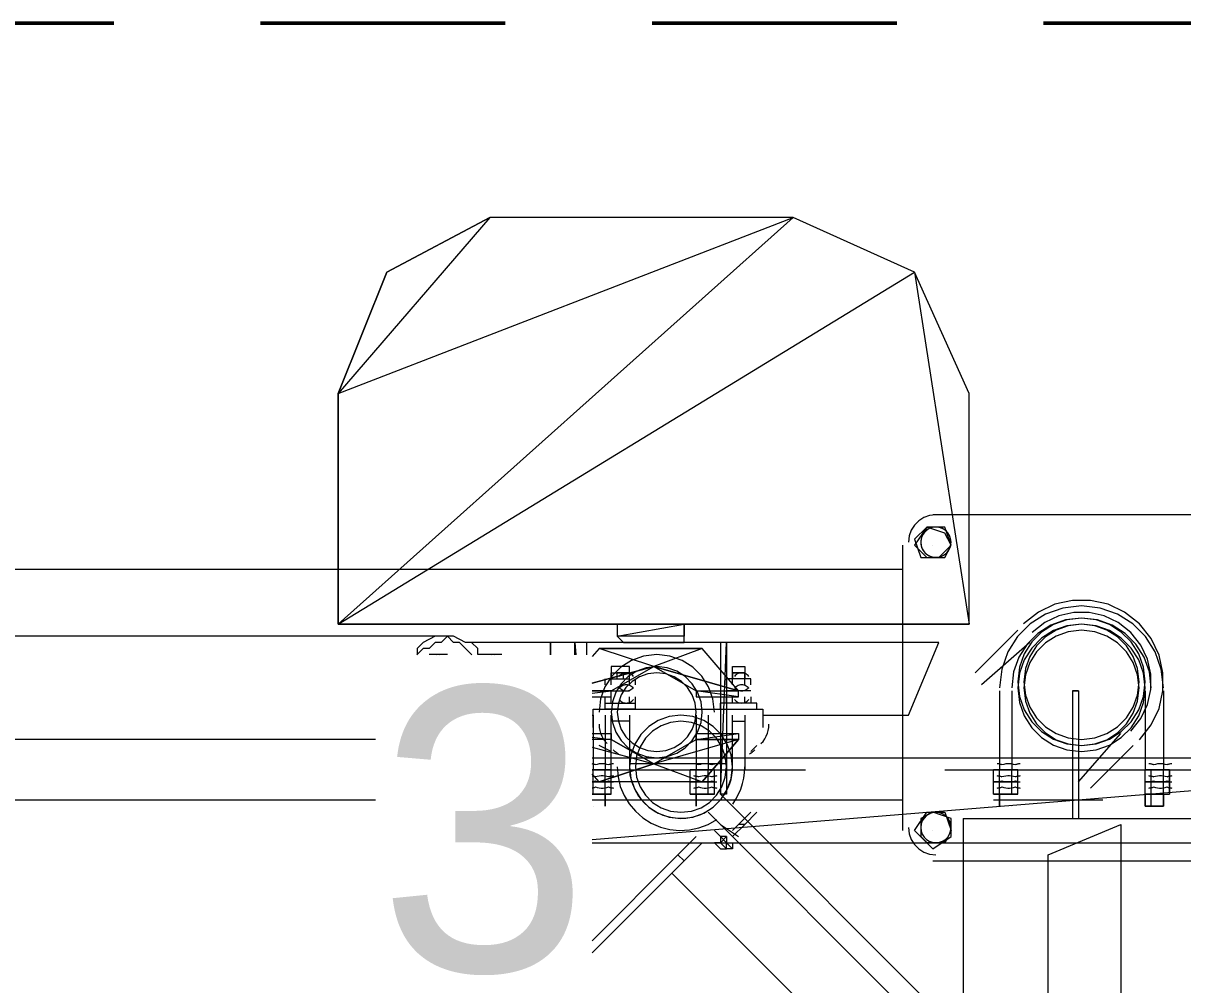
# Paper-space layout '03 Scan Locations' of a CAD drawing. Header units: millimetres. Extents: x 5 to 415, y 5 to 292.
# Drawn here: x 190.05 to 201.9, y 235.18 to 245 of the extents above; entities that cross this region are included whole.
import ezdxf
from ezdxf.enums import TextEntityAlignment as Align

# ---------------------------------------------------------------- set-up
doc = ezdxf.new("R2010")
doc.units = ezdxf.units.MM
doc.linetypes.add('DASHED_REVIEW', pattern=[4, 2.5, -1.5])
for name, color, linetype in [('BEAMS', 7, 'Continuous'), ('EXISTING', 7, 'Continuous'), ('PROPOSED', 7, 'Continuous'), ('TEXT', 7, 'Continuous')]:
    doc.layers.add(name, color=color, linetype=linetype)

# ---------------------------------------------------------------- blocks, each defined once
blk = doc.blocks.new('SHEET_03')
at = {"layer": 'BEAMS', "color": 7, "linetype": 'DASHED_REVIEW', "lineweight": 50}
blk.add_line((136.476, 245), (207.032, 245), dxfattribs=at)
at = {"layer": 'EXISTING', "color": 254, "linetype": 'Continuous', "lineweight": 13}
for p, q in [((194.818, 243.016), (193.268, 241.218)), ((193.268, 241.218), (197.918, 243.016)), ((197.918, 243.016), (193.268, 238.862)), ((193.764, 242.458), (194.818, 243.016)), ((194.818, 243.016), (193.764, 242.458)), ((197.918, 243.016), (194.818, 243.016)), ((199.158, 242.458), (197.918, 243.016)), ((193.268, 241.218), (193.764, 242.458)), ((193.268, 238.862), (199.158, 242.458)), ((193.764, 242.458), (193.268, 241.218)), ((199.158, 242.458), (199.716, 238.862)), ((199.716, 241.218), (199.158, 242.458)), ((193.268, 238.862), (193.268, 241.218)), ((193.268, 241.218), (193.268, 238.862)), ((199.716, 238.862), (199.716, 241.218)), ((199.716, 238.862), (193.268, 238.862)), ((193.268, 238.862), (199.716, 238.862)), ((196.12, 238.738), (196.802, 238.862)), ((196.802, 238.862), (196.12, 238.862)), ((196.12, 238.862), (196.12, 238.738)), ((196.802, 238.862), (196.802, 238.738)), ((196.802, 238.738), (196.802, 238.862)), ((195.81, 238.676), (195.686, 238.676)), ((195.686, 238.676), (195.696, 238.55)), ((195.686, 238.55), (195.686, 238.676)), ((195.81, 238.55), (195.81, 238.676)), ((196.802, 238.738), (196.12, 238.738)), ((196.12, 238.738), (196.182, 238.676)), ((196.492, 238.676), (196.12, 238.676)), ((196.368, 238.676), (196.182, 238.676)), ((196.182, 238.676), (196.368, 238.676)), ((196.43, 238.676), (196.182, 238.676)), ((196.182, 238.676), (196.492, 238.676)), ((196.182, 238.676), (196.306, 238.676)), ((196.306, 238.676), (196.368, 238.676)), ((196.368, 238.676), (196.43, 238.676)), ((196.43, 238.676), (196.492, 238.676)), ((196.802, 238.676), (196.492, 238.676)), ((196.492, 238.676), (196.802, 238.676)), ((196.492, 238.676), (196.554, 238.676)), ((196.74, 238.676), (196.554, 238.676)), ((196.554, 238.676), (196.802, 238.676)), ((196.802, 238.676), (196.554, 238.676)), ((196.554, 238.676), (196.616, 238.676)), ((196.616, 238.676), (196.74, 238.676)), ((196.74, 238.676), (196.802, 238.676)), ((196.802, 238.676), (196.802, 238.738)), ((197.236, 238.676), (197.174, 238.676)), ((197.174, 237.126), (197.236, 238.676)), ((197.174, 238.676), (197.174, 237.126)), ((197.236, 238.676), (197.236, 237.126)), ((195.934, 238.614), (195.862, 238.53)), ((195.934, 238.614), (196.988, 238.614)), ((196.492, 238.428), (195.934, 238.614)), ((196.988, 238.614), (195.934, 238.614)), ((196.988, 238.614), (196.492, 238.428)), ((197.36, 238.18), (196.988, 238.614)), ((196.492, 238.428), (195.862, 238.26)), ((195.862, 238.26), (196.492, 238.428)), ((196.058, 238.18), (196.492, 238.428)), ((196.492, 238.428), (196.926, 238.18)), ((197.36, 238.18), (196.492, 238.428)), ((196.492, 238.428), (197.36, 238.18)), ((195.862, 238.156), (196.058, 238.18)), ((196.058, 238.18), (195.862, 238.18)), ((195.862, 238.18), (196.058, 238.18)), ((196.058, 238.118), (196.058, 238.18)), ((197.36, 238.118), (196.926, 238.18)), ((196.926, 238.18), (197.36, 238.18)), ((196.926, 238.18), (196.926, 238.118)), ((197.36, 238.118), (197.36, 238.18)), ((195.862, 238.118), (196.058, 238.118)), ((196.926, 238.118), (197.36, 238.118)), ((195.862, 237.746), (196.058, 237.746)), ((195.862, 237.708), (196.058, 237.684)), ((196.058, 237.684), (195.862, 237.684)), ((196.058, 237.746), (196.058, 237.684)), ((196.492, 237.436), (196.058, 237.684)), ((196.058, 237.684), (196.492, 237.436)), ((197.36, 237.684), (196.492, 237.436)), ((196.492, 237.436), (196.926, 237.684)), ((196.926, 237.684), (197.36, 237.746)), ((196.926, 237.684), (196.926, 237.746)), ((196.926, 237.746), (197.36, 237.746)), ((196.926, 237.684), (197.36, 237.684)), ((197.36, 237.684), (196.926, 237.684)), ((196.988, 237.25), (197.36, 237.684)), ((197.36, 237.684), (196.988, 237.25)), ((197.36, 237.746), (197.36, 237.684)), ((195.862, 237.604), (196.492, 237.436)), ((206.164, 237.498), (195.862, 236.66)), ((195.862, 237.498), (206.164, 237.498)), ((195.934, 237.25), (196.492, 237.436)), ((196.492, 237.436), (195.934, 237.25)), ((196.492, 237.436), (196.988, 237.25)), ((195.934, 237.25), (195.862, 237.334)), ((196.988, 237.25), (195.934, 237.25)), ((197.236, 237.126), (197.174, 237.126)), ((195.862, 236.63), (206.164, 236.63))]:
    blk.add_line(p, q, dxfattribs=at)
at = {"layer": 'PROPOSED', "color": 250, "linetype": 'Continuous', "lineweight": 13}
for p, q in [((199.252, 239.95), (199.201, 239.917)), ((199.311, 239.971), (199.252, 239.95)), ((199.375, 239.978), (199.311, 239.971)), ((200.522, 239.978), (199.344, 239.978)), ((202.258, 239.978), (199.344, 239.978)), ((202.258, 239.978), (200.522, 239.978)), ((199.124, 239.822), (199.103, 239.763)), ((199.157, 239.873), (199.124, 239.822)), ((199.201, 239.917), (199.157, 239.873)), ((199.282, 239.854), (199.158, 239.668)), ((199.282, 239.854), (199.158, 239.73)), ((199.263, 239.807), (199.242, 239.778)), ((199.278, 239.82), (199.254, 239.796)), ((199.291, 239.829), (199.263, 239.807)), ((199.307, 239.838), (199.278, 239.82)), ((199.468, 239.854), (199.282, 239.854)), ((199.468, 239.792), (199.282, 239.854)), ((199.322, 239.845), (199.291, 239.829)), ((199.339, 239.85), (199.307, 239.838)), ((199.355, 239.853), (199.322, 239.845)), ((199.375, 239.854), (199.339, 239.85)), ((199.389, 239.853), (199.355, 239.853)), ((199.411, 239.85), (199.375, 239.854)), ((199.422, 239.847), (199.389, 239.853)), ((199.443, 239.838), (199.411, 239.85)), ((199.454, 239.832), (199.422, 239.847)), ((199.472, 239.82), (199.443, 239.838)), ((199.483, 239.811), (199.454, 239.832)), ((199.53, 239.668), (199.468, 239.854)), ((199.496, 239.796), (199.472, 239.82)), ((199.505, 239.783), (199.483, 239.811)), ((199.103, 239.763), (199.096, 239.699)), ((199.158, 239.73), (199.22, 239.544)), ((199.224, 239.735), (199.22, 239.699)), ((199.22, 239.699), (199.224, 239.663)), ((199.227, 239.746), (199.221, 239.713)), ((199.221, 239.713), (199.221, 239.679)), ((199.236, 239.767), (199.224, 239.735)), ((199.242, 239.778), (199.227, 239.746)), ((199.254, 239.796), (199.236, 239.767)), ((199.53, 239.668), (199.468, 239.792)), ((199.514, 239.767), (199.496, 239.796)), ((199.521, 239.752), (199.505, 239.783)), ((199.526, 239.735), (199.514, 239.767)), ((199.529, 239.719), (199.521, 239.752)), ((199.53, 239.699), (199.526, 239.735)), ((199.526, 239.663), (199.53, 239.699)), ((199.529, 239.685), (199.529, 239.719)), ((199.034, 239.668), (199.034, 238.552)), ((199.034, 239.668), (199.034, 238.676)), ((199.158, 239.668), (199.282, 239.544)), ((199.221, 239.679), (199.229, 239.646)), ((199.224, 239.663), (199.236, 239.631)), ((199.229, 239.646), (199.245, 239.615)), ((199.236, 239.631), (199.254, 239.602)), ((199.245, 239.615), (199.267, 239.587)), ((199.254, 239.602), (199.278, 239.578)), ((199.267, 239.587), (199.296, 239.566)), ((199.278, 239.578), (199.307, 239.56)), ((199.344, 239.668), (199.344, 239.668)), ((199.406, 239.544), (199.53, 239.668)), ((199.428, 239.553), (199.459, 239.569)), ((199.443, 239.56), (199.472, 239.578)), ((199.459, 239.569), (199.487, 239.591)), ((199.468, 239.544), (199.53, 239.668)), ((199.472, 239.578), (199.496, 239.602)), ((199.487, 239.591), (199.508, 239.62)), ((199.496, 239.602), (199.514, 239.631)), ((199.508, 239.62), (199.523, 239.652)), ((199.514, 239.631), (199.526, 239.663)), ((199.523, 239.652), (199.529, 239.685)), ((199.22, 239.544), (199.406, 239.544)), ((199.282, 239.544), (199.468, 239.544)), ((199.296, 239.566), (199.328, 239.551)), ((199.307, 239.56), (199.339, 239.548)), ((199.328, 239.551), (199.361, 239.545)), ((199.339, 239.548), (199.375, 239.544)), ((199.361, 239.545), (199.395, 239.545)), ((199.375, 239.544), (199.411, 239.548)), ((199.395, 239.545), (199.428, 239.553)), ((199.411, 239.548), (199.443, 239.56)), ((199.034, 239.42), (178.45, 239.42)), ((200.771, 239.105), (200.592, 239.065)), ((200.955, 239.105), (200.771, 239.105)), ((201.134, 239.065), (200.955, 239.105)), ((200.423, 238.985), (200.271, 238.865)), ((200.592, 239.065), (200.423, 238.985)), ((200.671, 239.026), (200.495, 238.963)), ((200.785, 238.982), (200.632, 238.948)), ((200.863, 239.048), (200.671, 239.026)), ((200.941, 238.982), (200.785, 238.982)), ((201.055, 239.026), (200.863, 239.048)), ((201.094, 238.948), (200.941, 238.982)), ((201.231, 238.963), (201.055, 239.026)), ((201.304, 238.985), (201.134, 239.065)), ((201.455, 238.865), (201.304, 238.985)), ((200.34, 238.864), (200.21, 238.735)), ((200.495, 238.963), (200.34, 238.864)), ((200.488, 238.879), (200.359, 238.777)), ((200.577, 238.858), (200.456, 238.781)), ((200.632, 238.948), (200.488, 238.879)), ((200.7, 238.905), (200.549, 238.852)), ((200.714, 238.907), (200.577, 238.858)), ((200.863, 238.924), (200.7, 238.905)), ((200.863, 238.924), (200.714, 238.907)), ((200.863, 238.862), (200.714, 238.845)), ((200.863, 238.862), (200.728, 238.846)), ((201.012, 238.907), (200.863, 238.924)), ((201.026, 238.905), (200.863, 238.924)), ((200.998, 238.846), (200.863, 238.862)), ((201.012, 238.845), (200.863, 238.862)), ((201.149, 238.858), (201.012, 238.907)), ((201.177, 238.852), (201.026, 238.905)), ((201.238, 238.879), (201.094, 238.948)), ((201.27, 238.781), (201.149, 238.858)), ((201.387, 238.864), (201.231, 238.963)), ((201.367, 238.777), (201.238, 238.879)), ((201.516, 238.735), (201.387, 238.864)), ((201.575, 238.714), (201.455, 238.865)), ((199.778, 238.366), (200.212, 238.8)), ((200.417, 238.767), (200.307, 238.657)), ((200.456, 238.781), (200.355, 238.68)), ((200.549, 238.852), (200.417, 238.767)), ((200.577, 238.796), (200.456, 238.719)), ((200.604, 238.802), (200.495, 238.733)), ((200.604, 238.74), (200.495, 238.671)), ((200.714, 238.845), (200.577, 238.796)), ((200.728, 238.846), (200.604, 238.802)), ((200.728, 238.784), (200.604, 238.74)), ((200.863, 238.8), (200.728, 238.784)), ((200.998, 238.784), (200.863, 238.8)), ((201.122, 238.802), (200.998, 238.846)), ((201.122, 238.74), (200.998, 238.784)), ((201.149, 238.796), (201.012, 238.845)), ((201.231, 238.733), (201.122, 238.802)), ((201.231, 238.671), (201.122, 238.74)), ((201.27, 238.719), (201.149, 238.796)), ((201.309, 238.767), (201.177, 238.852)), ((201.371, 238.68), (201.27, 238.781)), ((201.419, 238.657), (201.309, 238.767)), ((201.469, 238.648), (201.367, 238.777)), ((194.384, 238.738), (181.488, 238.738)), ((194.136, 238.676), (194.074, 238.614)), ((194.26, 238.738), (194.136, 238.676)), ((194.26, 238.676), (194.198, 238.614)), ((194.322, 238.738), (194.26, 238.738)), ((194.322, 238.676), (194.26, 238.676)), ((194.384, 238.738), (194.322, 238.738)), ((194.384, 238.738), (194.322, 238.676)), ((194.446, 238.738), (194.384, 238.738)), ((194.446, 238.676), (194.384, 238.738)), ((194.57, 238.676), (194.446, 238.738)), ((194.508, 238.676), (194.446, 238.676)), ((194.57, 238.614), (194.508, 238.676)), ((194.632, 238.676), (194.57, 238.676)), ((195.438, 238.676), (194.57, 238.676)), ((194.694, 238.614), (194.632, 238.676)), ((199.406, 238.676), (195.438, 238.676)), ((195.438, 238.676), (195.438, 238.55)), ((195.438, 238.55), (195.438, 238.676)), ((199.096, 237.932), (199.406, 238.676)), ((200.336, 238.676), (199.84, 238.242)), ((200.21, 238.735), (200.111, 238.579)), ((200.307, 238.657), (200.222, 238.525)), ((200.355, 238.68), (200.278, 238.559)), ((200.403, 238.641), (200.334, 238.532)), ((200.456, 238.719), (200.355, 238.618)), ((200.495, 238.733), (200.403, 238.641)), ((200.495, 238.671), (200.403, 238.579)), ((201.323, 238.641), (201.231, 238.733)), ((201.323, 238.579), (201.231, 238.671)), ((201.371, 238.618), (201.27, 238.719)), ((201.392, 238.532), (201.323, 238.641)), ((201.448, 238.559), (201.371, 238.68)), ((201.504, 238.525), (201.419, 238.657)), ((201.538, 238.504), (201.469, 238.648)), ((201.615, 238.579), (201.516, 238.735)), ((201.655, 238.544), (201.575, 238.714)), ((194.074, 238.552), (194.072, 238.55)), ((194.074, 238.552), (194.073, 238.55)), ((194.074, 238.614), (194.074, 238.552)), ((194.136, 238.614), (194.074, 238.552)), ((194.198, 238.614), (194.136, 238.614)), ((194.384, 238.552), (194.198, 238.552)), ((194.279, 238.551), (194.273, 238.55)), ((194.291, 238.552), (194.279, 238.551)), ((194.303, 238.551), (194.291, 238.552)), ((194.309, 238.55), (194.303, 238.551)), ((194.632, 238.552), (194.57, 238.614)), ((194.634, 238.55), (194.632, 238.552)), ((194.694, 238.552), (194.694, 238.614)), ((194.942, 238.552), (194.694, 238.552)), ((194.837, 238.551), (194.831, 238.55)), ((194.849, 238.552), (194.837, 238.551)), ((194.861, 238.551), (194.849, 238.552)), ((194.867, 238.55), (194.861, 238.551)), ((196.388, 238.536), (196.264, 238.492)), ((196.523, 238.552), (196.388, 238.536)), ((196.658, 238.536), (196.523, 238.552)), ((196.782, 238.492), (196.658, 238.536)), ((199.034, 238.552), (199.034, 236.754)), ((200.111, 238.579), (200.048, 238.403)), ((200.222, 238.525), (200.169, 238.374)), ((200.278, 238.559), (200.229, 238.422)), ((200.355, 238.618), (200.278, 238.497)), ((200.334, 238.532), (200.29, 238.408)), ((200.403, 238.579), (200.334, 238.47)), ((201.392, 238.47), (201.323, 238.579)), ((201.448, 238.497), (201.371, 238.618)), ((201.436, 238.408), (201.392, 238.532)), ((201.497, 238.422), (201.448, 238.559)), ((201.557, 238.374), (201.504, 238.525)), ((201.572, 238.351), (201.538, 238.504)), ((201.678, 238.403), (201.615, 238.579)), ((201.695, 238.365), (201.655, 238.544)), ((196.244, 238.428), (196.058, 238.428)), ((196.058, 238.428), (196.058, 238.304)), ((196.155, 238.423), (196.063, 238.331)), ((196.264, 238.492), (196.155, 238.423)), ((196.244, 238.304), (196.244, 238.428)), ((196.416, 238.416), (196.319, 238.381)), ((196.523, 238.428), (196.416, 238.416)), ((196.63, 238.416), (196.523, 238.428)), ((196.728, 238.381), (196.63, 238.416)), ((196.891, 238.423), (196.782, 238.492)), ((196.983, 238.331), (196.891, 238.423)), ((197.298, 238.304), (197.298, 238.428)), ((197.298, 238.428), (197.422, 238.428)), ((197.422, 238.428), (197.422, 238.304)), ((200.048, 238.403), (200.026, 238.211)), ((200.229, 238.422), (200.212, 238.273)), ((200.278, 238.497), (200.229, 238.36)), ((200.29, 238.408), (200.274, 238.273)), ((200.334, 238.47), (200.29, 238.346)), ((201.436, 238.346), (201.392, 238.47)), ((201.452, 238.273), (201.436, 238.408)), ((201.497, 238.36), (201.448, 238.497)), ((201.514, 238.273), (201.497, 238.422)), ((201.7, 238.211), (201.678, 238.403)), ((196.063, 238.331), (195.994, 238.222)), ((195.996, 238.242), (195.996, 238.304)), ((196.058, 238.304), (196.058, 238.366)), ((196.058, 238.366), (196.12, 238.366)), ((196.058, 238.366), (196.244, 238.366)), ((196.058, 238.304), (196.244, 238.304)), ((196.058, 238.242), (196.058, 238.304)), ((196.058, 238.304), (196.058, 238.304)), ((196.12, 238.304), (196.12, 238.366)), ((196.182, 238.366), (196.12, 238.366)), ((196.147, 238.338), (196.139, 238.329)), ((196.156, 238.346), (196.147, 238.338)), ((196.166, 238.353), (196.156, 238.346)), ((196.232, 238.326), (196.16, 238.254)), ((196.177, 238.359), (196.166, 238.353)), ((196.189, 238.363), (196.177, 238.359)), ((196.182, 238.304), (196.182, 238.366)), ((196.244, 238.366), (196.182, 238.366)), ((196.201, 238.365), (196.189, 238.363)), ((196.213, 238.366), (196.201, 238.365)), ((196.271, 238.277), (196.209, 238.215)), ((196.225, 238.365), (196.213, 238.366)), ((196.238, 238.363), (196.225, 238.365)), ((196.319, 238.381), (196.232, 238.326)), ((196.249, 238.359), (196.238, 238.363)), ((196.244, 238.304), (196.244, 238.366)), ((196.244, 238.242), (196.244, 238.304)), ((196.244, 238.304), (196.244, 238.304)), ((196.26, 238.353), (196.249, 238.359)), ((196.27, 238.346), (196.26, 238.353)), ((196.279, 238.338), (196.27, 238.346)), ((196.346, 238.325), (196.271, 238.277)), ((196.287, 238.329), (196.279, 238.338)), ((196.306, 238.242), (196.306, 238.304)), ((196.431, 238.355), (196.346, 238.325)), ((196.523, 238.366), (196.431, 238.355)), ((196.615, 238.355), (196.523, 238.366)), ((196.7, 238.325), (196.615, 238.355)), ((196.775, 238.277), (196.7, 238.325)), ((196.814, 238.326), (196.728, 238.381)), ((196.837, 238.215), (196.775, 238.277)), ((196.886, 238.254), (196.814, 238.326)), ((197.052, 238.222), (196.983, 238.331)), ((197.484, 238.304), (197.236, 238.304)), ((197.236, 238.242), (197.236, 238.304)), ((197.236, 238.304), (197.236, 238.304)), ((197.298, 238.366), (197.298, 238.304)), ((197.298, 238.304), (197.298, 238.366)), ((197.298, 238.366), (197.298, 238.366)), ((197.422, 238.366), (197.298, 238.366)), ((197.298, 238.366), (197.422, 238.366)), ((197.298, 238.242), (197.298, 238.304)), ((197.325, 238.338), (197.317, 238.329)), ((197.334, 238.346), (197.325, 238.338)), ((197.344, 238.353), (197.334, 238.346)), ((197.355, 238.359), (197.344, 238.353)), ((197.367, 238.363), (197.355, 238.359)), ((197.379, 238.365), (197.367, 238.363)), ((197.391, 238.366), (197.379, 238.365)), ((197.403, 238.365), (197.391, 238.366)), ((197.415, 238.363), (197.403, 238.365)), ((197.427, 238.359), (197.415, 238.363)), ((197.422, 238.366), (197.422, 238.304)), ((197.422, 238.304), (197.422, 238.366)), ((197.422, 238.366), (197.422, 238.366)), ((197.422, 238.242), (197.422, 238.304)), ((197.438, 238.353), (197.427, 238.359)), ((197.448, 238.346), (197.438, 238.353)), ((197.457, 238.338), (197.448, 238.346)), ((197.465, 238.329), (197.457, 238.338)), ((197.484, 238.242), (197.484, 238.304)), ((197.484, 238.304), (197.484, 238.304)), ((200.169, 238.374), (200.15, 238.211)), ((200.229, 238.36), (200.212, 238.211)), ((200.212, 238.273), (200.229, 238.124)), ((200.29, 238.346), (200.274, 238.211)), ((200.274, 238.273), (200.29, 238.138)), ((201.452, 238.211), (201.436, 238.346)), ((201.436, 238.138), (201.452, 238.273)), ((201.514, 238.211), (201.497, 238.36)), ((201.497, 238.124), (201.514, 238.273)), ((201.576, 238.211), (201.557, 238.374)), ((201.572, 238.195), (201.572, 238.351)), ((201.695, 238.181), (201.695, 238.365)), ((195.994, 238.222), (195.95, 238.098)), ((196.058, 238.242), (196.058, 238.242)), ((196.058, 238.18), (196.244, 238.18)), ((196.105, 238.168), (196.07, 238.07)), ((196.16, 238.254), (196.105, 238.168)), ((196.139, 238.217), (196.147, 238.208)), ((196.147, 238.214), (196.139, 238.205)), ((196.156, 238.222), (196.147, 238.214)), ((196.147, 238.208), (196.156, 238.2)), ((196.166, 238.229), (196.156, 238.222)), ((196.156, 238.2), (196.166, 238.193)), ((196.209, 238.215), (196.161, 238.14)), ((196.177, 238.235), (196.166, 238.229)), ((196.166, 238.193), (196.177, 238.187)), ((196.189, 238.239), (196.177, 238.235)), ((196.177, 238.187), (196.189, 238.183)), ((196.201, 238.241), (196.189, 238.239)), ((196.189, 238.183), (196.201, 238.181)), ((196.213, 238.242), (196.201, 238.241)), ((196.201, 238.181), (196.213, 238.18)), ((196.225, 238.241), (196.213, 238.242)), ((196.213, 238.18), (196.225, 238.181)), ((196.238, 238.239), (196.225, 238.241)), ((196.225, 238.181), (196.238, 238.183)), ((196.249, 238.235), (196.238, 238.239)), ((196.238, 238.183), (196.249, 238.187)), ((196.244, 238.242), (196.244, 238.242)), ((196.26, 238.229), (196.249, 238.235)), ((196.249, 238.187), (196.26, 238.193)), ((196.27, 238.222), (196.26, 238.229)), ((196.26, 238.193), (196.27, 238.2)), ((196.279, 238.214), (196.27, 238.222)), ((196.27, 238.2), (196.279, 238.208)), ((196.279, 238.208), (196.287, 238.217)), ((196.287, 238.205), (196.279, 238.214)), ((196.885, 238.14), (196.837, 238.215)), ((196.941, 238.168), (196.886, 238.254)), ((196.976, 238.07), (196.941, 238.168)), ((197.096, 238.098), (197.052, 238.222)), ((197.236, 238.242), (197.236, 238.242)), ((197.484, 238.18), (197.236, 238.18)), ((197.317, 238.217), (197.325, 238.208)), ((197.325, 238.214), (197.317, 238.205)), ((197.334, 238.222), (197.325, 238.214)), ((197.325, 238.208), (197.334, 238.2)), ((197.344, 238.229), (197.334, 238.222)), ((197.334, 238.2), (197.344, 238.193)), ((197.355, 238.235), (197.344, 238.229)), ((197.344, 238.193), (197.355, 238.187)), ((197.367, 238.239), (197.355, 238.235)), ((197.355, 238.187), (197.367, 238.183)), ((197.379, 238.241), (197.367, 238.239)), ((197.367, 238.183), (197.379, 238.181)), ((197.391, 238.242), (197.379, 238.241)), ((197.379, 238.181), (197.391, 238.18)), ((197.403, 238.241), (197.391, 238.242)), ((197.391, 238.18), (197.403, 238.181)), ((197.415, 238.239), (197.403, 238.241)), ((197.403, 238.181), (197.415, 238.183)), ((197.427, 238.235), (197.415, 238.239)), ((197.415, 238.183), (197.427, 238.187)), ((197.438, 238.229), (197.427, 238.235)), ((197.427, 238.187), (197.438, 238.193)), ((197.448, 238.222), (197.438, 238.229)), ((197.438, 238.193), (197.448, 238.2)), ((197.457, 238.214), (197.448, 238.222)), ((197.448, 238.2), (197.457, 238.208)), ((197.457, 238.208), (197.465, 238.217)), ((197.465, 238.205), (197.457, 238.214)), ((197.484, 238.242), (197.484, 238.242)), ((200.026, 238.18), (200.026, 237.498)), ((200.15, 238.18), (200.15, 237.498)), ((200.212, 238.211), (200.229, 238.062)), ((200.274, 238.211), (200.29, 238.076)), ((200.77, 238.18), (200.832, 238.18)), ((200.832, 238.18), (200.77, 238.18)), ((200.77, 238.18), (200.77, 236.878)), ((200.832, 238.18), (200.832, 236.878)), ((201.436, 238.076), (201.452, 238.211)), ((201.497, 238.062), (201.514, 238.211)), ((201.514, 238.18), (201.514, 237.498)), ((201.538, 238.042), (201.572, 238.195)), ((201.655, 238.002), (201.695, 238.181)), ((201.7, 238.18), (201.7, 237.498)), ((195.95, 238.098), (195.934, 237.963)), ((195.996, 238.056), (195.996, 238.118)), ((195.996, 237.994), (195.996, 238.056)), ((195.996, 238.056), (196.306, 238.056)), ((196.058, 238.056), (196.058, 238.118)), ((196.058, 238.118), (196.058, 238.118)), ((196.07, 238.07), (196.058, 237.963)), ((196.058, 238.056), (196.244, 238.056)), ((196.058, 238.056), (196.058, 238.056)), ((196.131, 238.055), (196.12, 237.963)), ((196.161, 238.14), (196.131, 238.055)), ((196.139, 238.093), (196.147, 238.084)), ((196.147, 238.084), (196.156, 238.076)), ((196.156, 238.076), (196.166, 238.069)), ((196.166, 238.069), (196.177, 238.063)), ((196.177, 238.063), (196.189, 238.059)), ((196.189, 238.059), (196.201, 238.057)), ((196.201, 238.057), (196.213, 238.056)), ((196.213, 238.056), (196.225, 238.057)), ((196.225, 238.057), (196.238, 238.059)), ((196.238, 238.059), (196.249, 238.063)), ((196.244, 238.056), (196.244, 238.118)), ((196.244, 238.118), (196.244, 238.118)), ((196.244, 238.056), (196.244, 238.056)), ((196.249, 238.063), (196.26, 238.069)), ((196.26, 238.069), (196.27, 238.076)), ((196.27, 238.076), (196.279, 238.084)), ((196.279, 238.084), (196.287, 238.093)), ((196.306, 238.056), (196.306, 238.118)), ((196.306, 237.994), (196.306, 238.056)), ((196.915, 238.055), (196.885, 238.14)), ((196.926, 237.963), (196.915, 238.055)), ((196.988, 237.963), (196.976, 238.07)), ((197.112, 237.963), (197.096, 238.098)), ((197.174, 237.994), (197.174, 238.056)), ((197.546, 238.056), (197.174, 238.056)), ((197.236, 238.056), (197.236, 238.118)), ((197.236, 238.118), (197.236, 238.118)), ((197.484, 238.056), (197.236, 238.056)), ((197.236, 238.056), (197.236, 238.056)), ((197.298, 238.056), (197.298, 238.118)), ((197.317, 238.093), (197.325, 238.084)), ((197.325, 238.084), (197.334, 238.076)), ((197.334, 238.076), (197.344, 238.069)), ((197.344, 238.069), (197.355, 238.063)), ((197.355, 238.063), (197.367, 238.059)), ((197.367, 238.059), (197.379, 238.057)), ((197.379, 238.057), (197.391, 238.056)), ((197.391, 238.056), (197.403, 238.057)), ((197.403, 238.057), (197.415, 238.059)), ((197.415, 238.059), (197.427, 238.063)), ((197.422, 238.056), (197.422, 238.118)), ((197.427, 238.063), (197.438, 238.069)), ((197.438, 238.069), (197.448, 238.076)), ((197.448, 238.076), (197.457, 238.084)), ((197.457, 238.084), (197.465, 238.093)), ((197.484, 238.118), (197.484, 238.056)), ((197.484, 238.118), (197.484, 238.118)), ((197.484, 238.056), (197.484, 238.056)), ((197.546, 237.994), (197.546, 238.056)), ((200.229, 238.124), (200.278, 237.987)), ((200.229, 238.062), (200.278, 237.925)), ((200.29, 238.138), (200.334, 238.014)), ((200.29, 238.076), (200.334, 237.952)), ((201.392, 238.014), (201.436, 238.138)), ((201.392, 237.952), (201.436, 238.076)), ((201.448, 237.987), (201.497, 238.124)), ((201.448, 237.925), (201.497, 238.062)), ((201.469, 237.898), (201.538, 238.042)), ((195.862, 237.932), (195.872, 237.932)), ((195.872, 237.932), (195.872, 237.994)), ((195.872, 237.994), (197.608, 237.994)), ((195.872, 237.808), (195.872, 237.932)), ((195.872, 237.932), (195.872, 237.498)), ((196.306, 237.994), (195.996, 237.994)), ((195.996, 237.932), (195.996, 237.498)), ((196.058, 237.963), (196.07, 237.856)), ((196.058, 237.87), (196.058, 237.932)), ((196.12, 237.963), (196.131, 237.871)), ((196.244, 237.932), (196.244, 237.87)), ((196.65, 237.918), (196.539, 237.878)), ((196.771, 237.932), (196.65, 237.918)), ((196.892, 237.918), (196.771, 237.932)), ((197.003, 237.878), (196.892, 237.918)), ((196.915, 237.871), (196.926, 237.963)), ((196.926, 237.932), (196.926, 237.498)), ((196.976, 237.856), (196.988, 237.963)), ((197.05, 237.932), (197.05, 237.498)), ((197.174, 237.994), (197.546, 237.994)), ((197.298, 237.87), (197.298, 237.932)), ((197.422, 237.932), (197.422, 237.87)), ((197.608, 237.994), (197.608, 237.932)), ((197.608, 237.932), (197.608, 237.808)), ((197.608, 237.932), (199.096, 237.932)), ((199.034, 237.932), (199.034, 236.754)), ((200.278, 237.987), (200.355, 237.866)), ((200.278, 237.925), (200.355, 237.804)), ((200.334, 238.014), (200.403, 237.905)), ((200.334, 237.952), (200.403, 237.843)), ((201.323, 237.905), (201.392, 238.014)), ((201.323, 237.843), (201.392, 237.952)), ((201.371, 237.866), (201.448, 237.987)), ((201.371, 237.804), (201.448, 237.925)), ((201.575, 237.832), (201.655, 238.002)), ((195.934, 237.839), (195.936, 237.808)), ((195.936, 237.808), (195.941, 237.777)), ((196.244, 237.87), (196.058, 237.87)), ((196.058, 237.374), (196.058, 237.87)), ((196.07, 237.856), (196.105, 237.759)), ((196.131, 237.871), (196.161, 237.786)), ((196.244, 237.87), (196.244, 237.374)), ((196.441, 237.816), (196.36, 237.735)), ((196.539, 237.878), (196.441, 237.816)), ((196.567, 237.823), (196.48, 237.768)), ((196.664, 237.858), (196.567, 237.823)), ((196.771, 237.87), (196.664, 237.858)), ((196.878, 237.858), (196.771, 237.87)), ((196.976, 237.823), (196.878, 237.858)), ((196.885, 237.786), (196.915, 237.871)), ((196.941, 237.759), (196.976, 237.856)), ((197.062, 237.768), (196.976, 237.823)), ((197.101, 237.816), (197.003, 237.878)), ((197.182, 237.735), (197.101, 237.816)), ((197.298, 237.87), (197.422, 237.87)), ((197.298, 237.374), (197.298, 237.87)), ((197.422, 237.87), (197.422, 237.374)), ((197.663, 237.777), (197.668, 237.808)), ((197.668, 237.808), (197.67, 237.839)), ((200.355, 237.866), (200.456, 237.765)), ((200.355, 237.804), (200.456, 237.703)), ((200.403, 237.905), (200.495, 237.813)), ((200.403, 237.843), (200.495, 237.751)), ((200.495, 237.813), (200.604, 237.744)), ((201.122, 237.744), (201.231, 237.813)), ((201.231, 237.813), (201.323, 237.905)), ((201.231, 237.751), (201.323, 237.843)), ((201.27, 237.765), (201.371, 237.866)), ((201.27, 237.703), (201.371, 237.804)), ((201.367, 237.769), (201.469, 237.898)), ((201.455, 237.681), (201.575, 237.832)), ((193.65, 237.684), (181.488, 237.684)), ((195.941, 237.777), (195.95, 237.747)), ((195.95, 237.747), (195.962, 237.718)), ((195.962, 237.718), (195.977, 237.691)), ((195.977, 237.691), (195.995, 237.665)), ((196.105, 237.759), (196.16, 237.672)), ((196.16, 237.672), (196.232, 237.6)), ((196.161, 237.786), (196.209, 237.711)), ((196.209, 237.711), (196.271, 237.649)), ((196.36, 237.735), (196.298, 237.637)), ((196.408, 237.696), (196.353, 237.61)), ((196.48, 237.768), (196.408, 237.696)), ((196.775, 237.649), (196.837, 237.711)), ((196.814, 237.6), (196.886, 237.672)), ((196.837, 237.711), (196.885, 237.786)), ((196.886, 237.672), (196.941, 237.759)), ((197.134, 237.696), (197.062, 237.768)), ((197.189, 237.61), (197.134, 237.696)), ((197.244, 237.637), (197.182, 237.735)), ((197.609, 237.665), (197.627, 237.691)), ((197.627, 237.691), (197.642, 237.718)), ((197.642, 237.718), (197.654, 237.747)), ((197.654, 237.747), (197.663, 237.777)), ((200.456, 237.765), (200.577, 237.688)), ((200.456, 237.703), (200.577, 237.626)), ((200.495, 237.751), (200.604, 237.682)), ((200.577, 237.688), (200.714, 237.639)), ((200.604, 237.744), (200.728, 237.7)), ((200.604, 237.682), (200.728, 237.638)), ((200.728, 237.7), (200.863, 237.684)), ((200.832, 237.25), (201.266, 237.746)), ((200.863, 237.684), (200.998, 237.7)), ((200.998, 237.7), (201.122, 237.744)), ((200.998, 237.638), (201.122, 237.682)), ((201.012, 237.639), (201.149, 237.688)), ((201.122, 237.682), (201.231, 237.751)), ((201.149, 237.688), (201.27, 237.765)), ((201.149, 237.626), (201.27, 237.703)), ((196.058, 237.56), (195.934, 237.622)), ((195.995, 237.665), (196.016, 237.642)), ((196.078, 237.58), (196.085, 237.573)), ((196.085, 237.573), (196.092, 237.566)), ((196.092, 237.566), (196.1, 237.56)), ((196.1, 237.56), (196.107, 237.554)), ((196.107, 237.554), (196.115, 237.548)), ((196.232, 237.6), (196.319, 237.545)), ((196.298, 237.637), (196.258, 237.526)), ((196.271, 237.649), (196.346, 237.601)), ((196.353, 237.61), (196.318, 237.512)), ((196.346, 237.601), (196.431, 237.571)), ((196.431, 237.571), (196.523, 237.56)), ((196.523, 237.56), (196.615, 237.571)), ((196.615, 237.571), (196.7, 237.601)), ((196.7, 237.601), (196.775, 237.649)), ((196.728, 237.545), (196.814, 237.6)), ((197.224, 237.512), (197.189, 237.61)), ((197.284, 237.526), (197.244, 237.637)), ((197.546, 237.622), (197.484, 237.56)), ((197.489, 237.548), (197.497, 237.554)), ((197.497, 237.554), (197.504, 237.56)), ((197.504, 237.56), (197.512, 237.566)), ((197.512, 237.566), (197.519, 237.573)), ((197.519, 237.573), (197.526, 237.58)), ((197.588, 237.642), (197.609, 237.665)), ((200.577, 237.626), (200.714, 237.577)), ((200.714, 237.639), (200.863, 237.622)), ((200.714, 237.577), (200.863, 237.56)), ((200.728, 237.638), (200.863, 237.622)), ((200.863, 237.622), (201.012, 237.639)), ((200.863, 237.622), (200.998, 237.638)), ((200.863, 237.56), (201.012, 237.577)), ((201.39, 237.622), (200.956, 237.188)), ((201.012, 237.577), (201.149, 237.626)), ((195.872, 237.498), (195.872, 237.374)), ((195.955, 237.436), (195.935, 237.434)), ((195.975, 237.436), (195.955, 237.436)), ((195.995, 237.434), (195.975, 237.436)), ((195.996, 237.498), (195.996, 237.374)), ((196.075, 237.435), (196.067, 237.434)), ((196.082, 237.436), (196.075, 237.435)), ((196.115, 237.548), (196.123, 237.543)), ((196.123, 237.543), (196.132, 237.538)), ((196.258, 237.526), (196.244, 237.405)), ((197.236, 237.436), (196.244, 237.436)), ((196.244, 237.436), (196.244, 237.436)), ((196.265, 237.498), (196.267, 237.498)), ((196.267, 237.498), (196.268, 237.498)), ((196.271, 237.498), (196.272, 237.498)), ((196.272, 237.498), (196.274, 237.498)), ((196.318, 237.512), (196.306, 237.405)), ((196.319, 237.545), (196.416, 237.51)), ((196.416, 237.51), (196.523, 237.498)), ((196.523, 237.498), (196.63, 237.51)), ((196.63, 237.51), (196.728, 237.545)), ((196.909, 237.435), (196.902, 237.436)), ((196.917, 237.434), (196.909, 237.435)), ((196.926, 237.498), (196.926, 237.374)), ((197.009, 237.436), (196.989, 237.434)), ((197.029, 237.436), (197.009, 237.436)), ((197.049, 237.434), (197.029, 237.436)), ((197.05, 237.498), (197.05, 237.374)), ((197.129, 237.435), (197.121, 237.434)), ((197.136, 237.436), (197.129, 237.435)), ((197.236, 237.405), (197.224, 237.512)), ((197.298, 237.405), (197.284, 237.526)), ((197.298, 237.436), (197.298, 237.436)), ((197.329, 237.498), (197.33, 237.498)), ((197.332, 237.498), (197.333, 237.498)), ((197.333, 237.498), (197.334, 237.498)), ((197.337, 237.498), (197.339, 237.498)), ((197.472, 237.538), (197.481, 237.543)), ((197.481, 237.543), (197.489, 237.548)), ((200.009, 237.435), (200.002, 237.436)), ((200.017, 237.434), (200.009, 237.435)), ((200.026, 237.498), (200.026, 237.374)), ((200.109, 237.436), (200.089, 237.434)), ((200.129, 237.436), (200.109, 237.436)), ((200.149, 237.434), (200.129, 237.436)), ((200.15, 237.498), (200.15, 237.374)), ((200.229, 237.435), (200.221, 237.434)), ((200.236, 237.436), (200.229, 237.435)), ((201.514, 237.498), (201.514, 237.374)), ((201.559, 237.435), (201.552, 237.436)), ((201.567, 237.434), (201.559, 237.435)), ((201.659, 237.436), (201.639, 237.434)), ((201.679, 237.436), (201.659, 237.436)), ((201.699, 237.434), (201.679, 237.436)), ((201.7, 237.498), (201.7, 237.374)), ((201.779, 237.435), (201.771, 237.434)), ((201.786, 237.436), (201.779, 237.435)), ((195.863, 237.434), (195.862, 237.435)), ((195.862, 237.374), (198.042, 237.374)), ((195.862, 237.374), (196.058, 237.374)), ((196.058, 237.374), (195.862, 237.374)), ((195.871, 237.433), (195.863, 237.434)), ((195.878, 237.431), (195.871, 237.433)), ((195.872, 237.25), (195.872, 237.374)), ((195.886, 237.429), (195.878, 237.431)), ((195.893, 237.427), (195.886, 237.429)), ((195.9, 237.424), (195.893, 237.427)), ((195.916, 237.43), (195.896, 237.425)), ((195.935, 237.434), (195.916, 237.43)), ((196.014, 237.43), (195.995, 237.434)), ((195.996, 237.25), (195.996, 237.374)), ((196.034, 237.425), (196.014, 237.43)), ((196.037, 237.427), (196.03, 237.424)), ((196.044, 237.429), (196.037, 237.427)), ((196.052, 237.431), (196.044, 237.429)), ((196.059, 237.433), (196.052, 237.431)), ((196.058, 237.374), (196.058, 237.374)), ((196.058, 237.25), (196.058, 237.374)), ((196.067, 237.434), (196.059, 237.433)), ((196.12, 237.405), (196.128, 237.303)), ((196.244, 237.405), (196.258, 237.284)), ((196.244, 237.405), (196.25, 237.324)), ((196.25, 237.324), (196.268, 237.247)), ((196.306, 237.405), (196.318, 237.298)), ((197.112, 237.374), (196.864, 237.374)), ((196.864, 237.374), (197.112, 237.374)), ((196.864, 237.374), (196.864, 237.374)), ((196.864, 237.25), (196.864, 237.374)), ((196.925, 237.433), (196.917, 237.434)), ((196.932, 237.431), (196.925, 237.433)), ((196.926, 237.25), (196.926, 237.374)), ((196.94, 237.429), (196.932, 237.431)), ((196.947, 237.427), (196.94, 237.429)), ((196.954, 237.424), (196.947, 237.427)), ((196.97, 237.43), (196.95, 237.425)), ((196.989, 237.434), (196.97, 237.43)), ((197.068, 237.43), (197.049, 237.434)), ((197.05, 237.25), (197.05, 237.374)), ((197.088, 237.425), (197.068, 237.43)), ((197.091, 237.427), (197.084, 237.424)), ((197.098, 237.429), (197.091, 237.427)), ((197.106, 237.431), (197.098, 237.429)), ((197.113, 237.433), (197.106, 237.431)), ((197.112, 237.374), (197.112, 237.374)), ((197.112, 237.25), (197.112, 237.374)), ((197.121, 237.434), (197.113, 237.433)), ((197.224, 237.298), (197.236, 237.405)), ((197.282, 237.275), (197.291, 237.318)), ((197.284, 237.284), (197.298, 237.405)), ((197.291, 237.318), (197.296, 237.361)), ((197.296, 237.361), (197.298, 237.405)), ((197.412, 237.289), (197.419, 237.347)), ((197.419, 237.347), (197.422, 237.405)), ((199.468, 237.374), (202.258, 237.374)), ((200.212, 237.374), (199.964, 237.374)), ((199.964, 237.374), (200.212, 237.374)), ((199.964, 237.374), (199.964, 237.374)), ((199.964, 237.25), (199.964, 237.374)), ((200.025, 237.433), (200.017, 237.434)), ((200.032, 237.431), (200.025, 237.433)), ((200.026, 237.25), (200.026, 237.374)), ((200.04, 237.429), (200.032, 237.431)), ((200.047, 237.427), (200.04, 237.429)), ((200.054, 237.424), (200.047, 237.427)), ((200.07, 237.43), (200.05, 237.425)), ((200.089, 237.434), (200.07, 237.43)), ((200.168, 237.43), (200.149, 237.434)), ((200.15, 237.25), (200.15, 237.374)), ((200.188, 237.425), (200.168, 237.43)), ((200.191, 237.427), (200.184, 237.424)), ((200.198, 237.429), (200.191, 237.427)), ((200.206, 237.431), (200.198, 237.429)), ((200.213, 237.433), (200.206, 237.431)), ((200.212, 237.374), (200.212, 237.374)), ((200.212, 237.25), (200.212, 237.374)), ((200.221, 237.434), (200.213, 237.433)), ((201.514, 237.374), (201.762, 237.374)), ((201.762, 237.374), (201.514, 237.374)), ((201.514, 237.374), (201.7, 237.374)), ((201.7, 237.374), (201.514, 237.374)), ((201.514, 237.374), (201.514, 237.374)), ((201.514, 237.25), (201.514, 237.374)), ((201.575, 237.433), (201.567, 237.434)), ((201.582, 237.431), (201.575, 237.433)), ((201.576, 237.25), (201.576, 237.374)), ((201.59, 237.429), (201.582, 237.431)), ((201.597, 237.427), (201.59, 237.429)), ((201.604, 237.424), (201.597, 237.427)), ((201.62, 237.43), (201.6, 237.425)), ((201.639, 237.434), (201.62, 237.43)), ((201.718, 237.43), (201.699, 237.434)), ((201.7, 237.25), (201.7, 237.374)), ((201.762, 237.374), (201.7, 237.374)), ((201.7, 237.374), (201.762, 237.374)), ((201.738, 237.425), (201.718, 237.43)), ((201.741, 237.427), (201.734, 237.424)), ((201.748, 237.429), (201.741, 237.427)), ((201.756, 237.431), (201.748, 237.429)), ((201.763, 237.433), (201.756, 237.431)), ((201.762, 237.374), (201.762, 237.374)), ((201.762, 237.25), (201.762, 237.374)), ((201.762, 237.374), (201.762, 237.25)), ((201.771, 237.434), (201.763, 237.433)), ((195.863, 237.31), (195.862, 237.311)), ((195.862, 237.251), (195.863, 237.252)), ((195.862, 237.25), (196.058, 237.25)), ((196.058, 237.25), (195.862, 237.25)), ((195.871, 237.309), (195.863, 237.31)), ((195.863, 237.252), (195.871, 237.253)), ((195.878, 237.307), (195.871, 237.309)), ((195.871, 237.253), (195.878, 237.255)), ((195.872, 237.126), (195.872, 237.25)), ((195.886, 237.305), (195.878, 237.307)), ((195.878, 237.255), (195.886, 237.257)), ((195.893, 237.303), (195.886, 237.305)), ((195.886, 237.257), (195.893, 237.259)), ((195.9, 237.3), (195.893, 237.303)), ((195.893, 237.259), (195.9, 237.262)), ((195.893, 237.197), (195.9, 237.2)), ((195.916, 237.306), (195.896, 237.301)), ((195.896, 237.261), (195.916, 237.256)), ((195.896, 237.199), (195.916, 237.194)), ((195.935, 237.31), (195.916, 237.306)), ((195.916, 237.256), (195.935, 237.252)), ((195.955, 237.312), (195.935, 237.31)), ((195.935, 237.252), (195.955, 237.25)), ((195.975, 237.312), (195.955, 237.312)), ((195.955, 237.25), (195.975, 237.25)), ((195.995, 237.31), (195.975, 237.312)), ((195.975, 237.25), (195.995, 237.252)), ((196.014, 237.306), (195.995, 237.31)), ((195.995, 237.252), (196.014, 237.256)), ((195.996, 237.126), (195.996, 237.25)), ((196.034, 237.301), (196.014, 237.306)), ((196.014, 237.256), (196.034, 237.261)), ((196.014, 237.194), (196.034, 237.199)), ((196.037, 237.303), (196.03, 237.3)), ((196.03, 237.262), (196.037, 237.259)), ((196.03, 237.2), (196.037, 237.197)), ((196.044, 237.305), (196.037, 237.303)), ((196.037, 237.259), (196.044, 237.257)), ((196.052, 237.307), (196.044, 237.305)), ((196.044, 237.257), (196.052, 237.255)), ((196.059, 237.309), (196.052, 237.307)), ((196.052, 237.255), (196.059, 237.253)), ((196.058, 237.25), (196.058, 237.25)), ((196.058, 237.126), (196.058, 237.25)), ((196.067, 237.31), (196.059, 237.309)), ((196.059, 237.253), (196.067, 237.252)), ((196.075, 237.311), (196.067, 237.31)), ((196.067, 237.252), (196.075, 237.251)), ((196.082, 237.312), (196.075, 237.311)), ((196.075, 237.251), (196.082, 237.25)), ((196.128, 237.303), (196.151, 237.205)), ((196.151, 237.205), (196.189, 237.113)), ((196.258, 237.284), (196.298, 237.173)), ((196.268, 237.247), (196.298, 237.174)), ((196.318, 237.298), (196.353, 237.201)), ((196.353, 237.201), (196.408, 237.114)), ((197.112, 237.25), (196.864, 237.25)), ((196.864, 237.25), (197.112, 237.25)), ((196.864, 237.25), (196.864, 237.25)), ((196.864, 237.126), (196.864, 237.25)), ((196.909, 237.311), (196.902, 237.312)), ((196.902, 237.25), (196.909, 237.251)), ((196.917, 237.31), (196.909, 237.311)), ((196.909, 237.251), (196.917, 237.252)), ((196.925, 237.309), (196.917, 237.31)), ((196.917, 237.252), (196.925, 237.253)), ((196.932, 237.307), (196.925, 237.309)), ((196.925, 237.253), (196.932, 237.255)), ((196.926, 237.126), (196.926, 237.25)), ((196.94, 237.305), (196.932, 237.307)), ((196.932, 237.255), (196.94, 237.257)), ((196.947, 237.303), (196.94, 237.305)), ((196.94, 237.257), (196.947, 237.259)), ((196.954, 237.3), (196.947, 237.303)), ((196.947, 237.259), (196.954, 237.262)), ((196.947, 237.197), (196.954, 237.2)), ((196.97, 237.306), (196.95, 237.301)), ((196.95, 237.261), (196.97, 237.256)), ((196.95, 237.199), (196.97, 237.194)), ((196.989, 237.31), (196.97, 237.306)), ((196.97, 237.256), (196.989, 237.252)), ((197.009, 237.312), (196.989, 237.31)), ((196.989, 237.252), (197.009, 237.25)), ((197.029, 237.312), (197.009, 237.312)), ((197.009, 237.25), (197.029, 237.25)), ((197.049, 237.31), (197.029, 237.312)), ((197.029, 237.25), (197.049, 237.252)), ((197.068, 237.306), (197.049, 237.31)), ((197.049, 237.252), (197.068, 237.256)), ((197.05, 237.126), (197.05, 237.25)), ((197.088, 237.301), (197.068, 237.306)), ((197.068, 237.256), (197.088, 237.261)), ((197.068, 237.194), (197.088, 237.199)), ((197.091, 237.303), (197.084, 237.3)), ((197.084, 237.262), (197.091, 237.259)), ((197.084, 237.2), (197.091, 237.197)), ((197.098, 237.305), (197.091, 237.303)), ((197.091, 237.259), (197.098, 237.257)), ((197.106, 237.307), (197.098, 237.305)), ((197.098, 237.257), (197.106, 237.255)), ((197.113, 237.309), (197.106, 237.307)), ((197.106, 237.255), (197.113, 237.253)), ((197.112, 237.25), (197.112, 237.25)), ((197.112, 237.126), (197.112, 237.25)), ((197.121, 237.31), (197.113, 237.309)), ((197.113, 237.253), (197.121, 237.252)), ((197.129, 237.311), (197.121, 237.31)), ((197.121, 237.252), (197.129, 237.251)), ((197.136, 237.312), (197.129, 237.311)), ((197.129, 237.251), (197.136, 237.25)), ((197.134, 237.114), (197.189, 237.201)), ((197.189, 237.201), (197.224, 237.298)), ((197.244, 237.173), (197.284, 237.284)), ((197.253, 237.193), (197.269, 237.233)), ((197.269, 237.233), (197.282, 237.275)), ((197.381, 237.178), (197.399, 237.233)), ((197.399, 237.233), (197.412, 237.289)), ((200.212, 237.25), (199.964, 237.25)), ((199.964, 237.25), (200.212, 237.25)), ((199.964, 237.25), (199.964, 237.25)), ((199.964, 237.126), (199.964, 237.25)), ((200.009, 237.311), (200.002, 237.312)), ((200.002, 237.25), (200.009, 237.251)), ((200.017, 237.31), (200.009, 237.311)), ((200.009, 237.251), (200.017, 237.252)), ((200.025, 237.309), (200.017, 237.31)), ((200.017, 237.252), (200.025, 237.253)), ((200.032, 237.307), (200.025, 237.309)), ((200.025, 237.253), (200.032, 237.255)), ((200.026, 237.126), (200.026, 237.25)), ((200.04, 237.305), (200.032, 237.307)), ((200.032, 237.255), (200.04, 237.257)), ((200.047, 237.303), (200.04, 237.305)), ((200.04, 237.257), (200.047, 237.259)), ((200.054, 237.3), (200.047, 237.303)), ((200.047, 237.259), (200.054, 237.262)), ((200.047, 237.197), (200.054, 237.2)), ((200.07, 237.306), (200.05, 237.301)), ((200.05, 237.261), (200.07, 237.256)), ((200.05, 237.199), (200.07, 237.194)), ((200.089, 237.31), (200.07, 237.306)), ((200.07, 237.256), (200.089, 237.252)), ((200.109, 237.312), (200.089, 237.31)), ((200.089, 237.252), (200.109, 237.25)), ((200.129, 237.312), (200.109, 237.312)), ((200.109, 237.25), (200.129, 237.25)), ((200.149, 237.31), (200.129, 237.312)), ((200.129, 237.25), (200.149, 237.252)), ((200.168, 237.306), (200.149, 237.31)), ((200.149, 237.252), (200.168, 237.256)), ((200.15, 237.126), (200.15, 237.25)), ((200.188, 237.301), (200.168, 237.306)), ((200.168, 237.256), (200.188, 237.261)), ((200.168, 237.194), (200.188, 237.199)), ((200.191, 237.303), (200.184, 237.3)), ((200.184, 237.262), (200.191, 237.259)), ((200.184, 237.2), (200.191, 237.197)), ((200.198, 237.305), (200.191, 237.303)), ((200.191, 237.259), (200.198, 237.257)), ((200.206, 237.307), (200.198, 237.305)), ((200.198, 237.257), (200.206, 237.255)), ((200.213, 237.309), (200.206, 237.307)), ((200.206, 237.255), (200.213, 237.253)), ((200.212, 237.25), (200.212, 237.25)), ((200.212, 237.126), (200.212, 237.25)), ((200.221, 237.31), (200.213, 237.309)), ((200.213, 237.253), (200.221, 237.252)), ((200.229, 237.311), (200.221, 237.31)), ((200.221, 237.252), (200.229, 237.251)), ((200.236, 237.312), (200.229, 237.311)), ((200.229, 237.251), (200.236, 237.25)), ((201.514, 237.25), (201.7, 237.25)), ((201.7, 237.25), (201.514, 237.25)), ((201.514, 237.25), (201.514, 237.25)), ((201.514, 237.126), (201.514, 237.25)), ((201.559, 237.311), (201.552, 237.312)), ((201.552, 237.25), (201.559, 237.251)), ((201.567, 237.31), (201.559, 237.311)), ((201.559, 237.251), (201.567, 237.252)), ((201.575, 237.309), (201.567, 237.31)), ((201.567, 237.252), (201.575, 237.253)), ((201.582, 237.307), (201.575, 237.309)), ((201.575, 237.253), (201.582, 237.255)), ((201.576, 237.126), (201.576, 237.25)), ((201.59, 237.305), (201.582, 237.307)), ((201.582, 237.255), (201.59, 237.257)), ((201.597, 237.303), (201.59, 237.305)), ((201.59, 237.257), (201.597, 237.259)), ((201.604, 237.3), (201.597, 237.303)), ((201.597, 237.259), (201.604, 237.262)), ((201.597, 237.197), (201.604, 237.2)), ((201.62, 237.306), (201.6, 237.301)), ((201.6, 237.261), (201.62, 237.256)), ((201.6, 237.199), (201.62, 237.194)), ((201.639, 237.31), (201.62, 237.306)), ((201.62, 237.256), (201.639, 237.252)), ((201.659, 237.312), (201.639, 237.31)), ((201.639, 237.252), (201.659, 237.25)), ((201.679, 237.312), (201.659, 237.312)), ((201.659, 237.25), (201.679, 237.25)), ((201.699, 237.31), (201.679, 237.312)), ((201.679, 237.25), (201.699, 237.252)), ((201.718, 237.306), (201.699, 237.31)), ((201.699, 237.252), (201.718, 237.256)), ((201.7, 237.25), (201.762, 237.25)), ((201.7, 237.126), (201.7, 237.25)), ((201.762, 237.25), (201.7, 237.25)), ((201.738, 237.301), (201.718, 237.306)), ((201.718, 237.256), (201.738, 237.261)), ((201.718, 237.194), (201.738, 237.199)), ((201.741, 237.303), (201.734, 237.3)), ((201.734, 237.262), (201.741, 237.259)), ((201.734, 237.2), (201.741, 237.197)), ((201.748, 237.305), (201.741, 237.303)), ((201.741, 237.259), (201.748, 237.257)), ((201.756, 237.307), (201.748, 237.305)), ((201.748, 237.257), (201.756, 237.255)), ((201.763, 237.309), (201.756, 237.307)), ((201.756, 237.255), (201.763, 237.253)), ((201.762, 237.126), (201.762, 237.25)), ((201.762, 237.25), (201.762, 237.126)), ((201.771, 237.31), (201.763, 237.309)), ((201.763, 237.253), (201.771, 237.252)), ((201.779, 237.311), (201.771, 237.31)), ((201.771, 237.252), (201.779, 237.251)), ((201.786, 237.312), (201.779, 237.311)), ((201.779, 237.251), (201.786, 237.25)), ((195.862, 237.189), (195.863, 237.19)), ((195.862, 237.126), (196.058, 237.126)), ((196.058, 237.126), (195.862, 237.126)), ((195.863, 237.19), (195.871, 237.191)), ((195.871, 237.191), (195.878, 237.193)), ((195.878, 237.193), (195.886, 237.195)), ((195.886, 237.195), (195.893, 237.197)), ((195.916, 237.194), (195.935, 237.19)), ((195.935, 237.19), (195.955, 237.188)), ((195.955, 237.188), (195.975, 237.188)), ((195.975, 237.188), (195.995, 237.19)), ((195.995, 237.19), (196.014, 237.194)), ((195.996, 237.002), (195.996, 237.126)), ((195.996, 237.126), (195.996, 237.002)), ((196.037, 237.197), (196.044, 237.195)), ((196.044, 237.195), (196.052, 237.193)), ((196.052, 237.193), (196.059, 237.191)), ((196.058, 237.126), (196.058, 237.126)), ((196.059, 237.191), (196.067, 237.19)), ((196.067, 237.19), (196.075, 237.189)), ((196.075, 237.189), (196.082, 237.188)), ((196.189, 237.113), (196.241, 237.027)), ((196.298, 237.174), (196.337, 237.106)), ((196.298, 237.173), (196.36, 237.075)), ((196.337, 237.106), (196.387, 237.044)), ((196.408, 237.114), (196.48, 237.042)), ((197.112, 237.126), (196.864, 237.126)), ((196.864, 237.126), (197.112, 237.126)), ((196.864, 237.126), (196.864, 237.126)), ((196.902, 237.188), (196.909, 237.189)), ((196.909, 237.189), (196.917, 237.19)), ((196.917, 237.19), (196.925, 237.191)), ((196.925, 237.191), (196.932, 237.193)), ((196.926, 237.002), (196.926, 237.126)), ((196.926, 237.126), (196.926, 237.002)), ((196.932, 237.193), (196.94, 237.195)), ((196.94, 237.195), (196.947, 237.197)), ((196.97, 237.194), (196.989, 237.19)), ((196.989, 237.19), (197.009, 237.188)), ((197.009, 237.188), (197.029, 237.188)), ((197.029, 237.188), (197.049, 237.19)), ((197.049, 237.19), (197.068, 237.194)), ((197.062, 237.042), (197.134, 237.114)), ((197.091, 237.197), (197.098, 237.195)), ((197.098, 237.195), (197.106, 237.193)), ((197.106, 237.193), (197.113, 237.191)), ((197.112, 237.126), (197.112, 237.126)), ((197.113, 237.191), (197.121, 237.19)), ((197.121, 237.19), (197.129, 237.189)), ((197.129, 237.189), (197.136, 237.188)), ((197.174, 237.126), (199.716, 234.584)), ((197.182, 237.075), (197.244, 237.173)), ((197.212, 237.116), (197.234, 237.154)), ((197.234, 237.154), (197.253, 237.193)), ((197.331, 237.074), (197.359, 237.125)), ((197.359, 237.125), (197.381, 237.178)), ((200.212, 237.126), (199.964, 237.126)), ((199.964, 237.126), (200.212, 237.126)), ((199.964, 237.126), (199.964, 237.126)), ((200.002, 237.188), (200.009, 237.189)), ((200.009, 237.189), (200.017, 237.19)), ((200.017, 237.19), (200.025, 237.191)), ((200.025, 237.191), (200.032, 237.193)), ((200.026, 237.002), (200.026, 237.126)), ((200.026, 237.126), (200.026, 237.002)), ((200.032, 237.193), (200.04, 237.195)), ((200.04, 237.195), (200.047, 237.197)), ((200.07, 237.194), (200.089, 237.19)), ((200.089, 237.19), (200.109, 237.188)), ((200.109, 237.188), (200.129, 237.188)), ((200.129, 237.188), (200.149, 237.19)), ((200.149, 237.19), (200.168, 237.194)), ((200.191, 237.197), (200.198, 237.195)), ((200.198, 237.195), (200.206, 237.193)), ((200.206, 237.193), (200.213, 237.191)), ((200.212, 237.126), (200.212, 237.126)), ((200.213, 237.191), (200.221, 237.19)), ((200.221, 237.19), (200.229, 237.189)), ((200.229, 237.189), (200.236, 237.188)), ((201.514, 237.126), (201.514, 237.002)), ((201.514, 237.002), (201.514, 237.126)), ((201.514, 237.126), (201.7, 237.126)), ((201.7, 237.126), (201.514, 237.126)), ((201.514, 237.126), (201.514, 237.126)), ((201.552, 237.188), (201.559, 237.189)), ((201.559, 237.189), (201.567, 237.19)), ((201.567, 237.19), (201.575, 237.191)), ((201.575, 237.191), (201.582, 237.193)), ((201.576, 237.002), (201.576, 237.126)), ((201.582, 237.193), (201.59, 237.195)), ((201.59, 237.195), (201.597, 237.197)), ((201.62, 237.194), (201.639, 237.19)), ((201.639, 237.19), (201.659, 237.188)), ((201.659, 237.188), (201.679, 237.188)), ((201.679, 237.188), (201.699, 237.19)), ((201.699, 237.19), (201.718, 237.194)), ((201.7, 237.002), (201.7, 237.126)), ((201.7, 237.126), (201.7, 237.002)), ((201.7, 237.126), (201.762, 237.126)), ((201.741, 237.197), (201.748, 237.195)), ((201.748, 237.195), (201.756, 237.193)), ((201.756, 237.193), (201.763, 237.191)), ((201.763, 237.191), (201.771, 237.19)), ((201.771, 237.19), (201.779, 237.189)), ((201.779, 237.189), (201.786, 237.188)), ((193.65, 237.064), (178.45, 237.064)), ((199.034, 237.064), (195.862, 237.064)), ((195.872, 237.002), (195.872, 237.002)), ((195.996, 237.002), (195.996, 237.002)), ((196.241, 237.027), (196.305, 236.951)), ((196.36, 237.075), (196.441, 236.994)), ((196.387, 237.044), (196.446, 236.99)), ((196.441, 236.994), (196.539, 236.932)), ((196.446, 236.99), (196.513, 236.946)), ((196.48, 237.042), (196.567, 236.987)), ((196.567, 236.987), (196.664, 236.952)), ((196.878, 236.952), (196.976, 236.987)), ((196.926, 237.002), (196.926, 237.002)), ((196.976, 236.987), (197.062, 237.042)), ((197.003, 236.932), (197.101, 236.994)), ((197.05, 237.002), (197.05, 237.002)), ((197.101, 236.994), (197.182, 237.075)), ((197.299, 237.025), (197.331, 237.074)), ((201.08, 237.064), (199.964, 237.064)), ((200.026, 237.002), (200.026, 237.002)), ((200.15, 237.002), (200.15, 237.002)), ((201.514, 237.002), (201.576, 237.002)), ((201.576, 237.002), (201.514, 237.002)), ((201.514, 237.002), (201.7, 237.002)), ((201.7, 237.002), (201.514, 237.002)), ((201.7, 237.002), (201.576, 237.002)), ((201.576, 237.002), (201.7, 237.002)), ((201.7, 237.002), (201.7, 237.002)), ((196.305, 236.951), (196.38, 236.884)), ((196.38, 236.884), (196.467, 236.83)), ((196.513, 236.946), (196.586, 236.911)), ((196.539, 236.932), (196.65, 236.892)), ((196.586, 236.911), (196.663, 236.889)), ((196.65, 236.892), (196.771, 236.878)), ((196.663, 236.889), (196.741, 236.879)), ((196.664, 236.952), (196.771, 236.94)), ((196.741, 236.879), (196.82, 236.88)), ((196.771, 236.94), (196.878, 236.952)), ((196.771, 236.878), (196.892, 236.892)), ((196.82, 236.88), (196.898, 236.893)), ((196.892, 236.892), (197.003, 236.932)), ((196.898, 236.893), (196.973, 236.918)), ((196.973, 236.918), (197.045, 236.955)), ((197.048, 236.816), (197.137, 236.867)), ((199.53, 234.46), (197.05, 236.94)), ((197.484, 236.94), (197.36, 236.816)), ((197.422, 236.816), (197.546, 236.94)), ((197.546, 236.94), (197.546, 236.94)), ((199.158, 236.754), (199.282, 236.94)), ((199.344, 236.94), (199.22, 236.878)), ((199.22, 236.878), (199.22, 236.692)), ((199.236, 236.853), (199.224, 236.821)), ((199.254, 236.882), (199.236, 236.853)), ((199.278, 236.906), (199.254, 236.882)), ((199.307, 236.924), (199.278, 236.906)), ((199.282, 236.94), (199.468, 236.94)), ((199.339, 236.936), (199.307, 236.924)), ((199.375, 236.94), (199.339, 236.936)), ((199.53, 236.878), (199.344, 236.94)), ((199.411, 236.936), (199.375, 236.94)), ((199.443, 236.924), (199.411, 236.936)), ((199.472, 236.906), (199.443, 236.924)), ((199.468, 236.94), (199.53, 236.754)), ((199.496, 236.882), (199.472, 236.906)), ((199.514, 236.853), (199.496, 236.882)), ((199.526, 236.821), (199.514, 236.853)), ((199.53, 236.692), (199.53, 236.878)), ((199.654, 236.878), (199.654, 215.86)), ((199.654, 236.878), (202.01, 236.878)), ((196.467, 236.83), (196.56, 236.789)), ((196.56, 236.789), (196.658, 236.764)), ((196.658, 236.764), (196.757, 236.754)), ((196.757, 236.754), (196.857, 236.76)), ((196.857, 236.76), (196.954, 236.78)), ((196.954, 236.78), (197.048, 236.816)), ((197.112, 236.754), (197.298, 236.568)), ((197.174, 236.816), (197.36, 236.692)), ((197.298, 236.692), (197.422, 236.816)), ((197.36, 236.816), (197.298, 236.754)), ((197.422, 236.816), (197.36, 236.816)), ((199.096, 236.785), (199.103, 236.721)), ((199.282, 236.63), (199.158, 236.754)), ((199.224, 236.821), (199.22, 236.785)), ((199.22, 236.785), (199.224, 236.749)), ((199.224, 236.749), (199.236, 236.717)), ((199.344, 236.754), (199.344, 236.754)), ((199.53, 236.754), (199.468, 236.63)), ((199.514, 236.717), (199.526, 236.749)), ((199.53, 236.785), (199.526, 236.821)), ((199.526, 236.749), (199.53, 236.785)), ((200.522, 236.506), (201.266, 236.816)), ((201.266, 236.816), (201.266, 232.848)), ((196.926, 236.692), (196.74, 236.506)), ((196.802, 236.444), (196.988, 236.63)), ((197.174, 236.63), (197.112, 236.63)), ((197.112, 236.63), (197.112, 236.63)), ((197.112, 236.63), (197.174, 236.568)), ((197.174, 236.568), (197.112, 236.63)), ((197.174, 236.692), (197.174, 236.692)), ((197.174, 236.63), (197.236, 236.692)), ((197.236, 236.692), (197.174, 236.692)), ((197.174, 236.692), (197.174, 236.63)), ((197.174, 236.63), (197.174, 236.63)), ((197.174, 236.63), (197.236, 236.568)), ((197.236, 236.692), (197.236, 236.63)), ((197.236, 236.63), (197.236, 236.63)), ((197.236, 236.568), (197.236, 236.63)), ((197.236, 236.63), (197.298, 236.63)), ((197.298, 236.63), (197.298, 236.63)), ((197.298, 236.63), (197.298, 236.568)), ((199.103, 236.721), (199.124, 236.662)), ((199.124, 236.662), (199.157, 236.611)), ((199.157, 236.611), (199.201, 236.567)), ((199.22, 236.692), (199.344, 236.568)), ((199.236, 236.717), (199.254, 236.688)), ((199.254, 236.688), (199.278, 236.664)), ((199.278, 236.664), (199.307, 236.646)), ((199.468, 236.63), (199.282, 236.63)), ((199.307, 236.646), (199.339, 236.634)), ((199.339, 236.634), (199.375, 236.63)), ((199.344, 236.568), (199.53, 236.692)), ((199.375, 236.63), (199.411, 236.634)), ((199.411, 236.634), (199.443, 236.646)), ((199.443, 236.646), (199.472, 236.664)), ((199.472, 236.664), (199.496, 236.688)), ((199.496, 236.688), (199.514, 236.717)), ((196.74, 236.506), (195.862, 235.628)), ((196.74, 236.506), (196.802, 236.444)), ((197.174, 236.568), (197.236, 236.568)), ((197.174, 236.568), (197.174, 236.568)), ((197.236, 236.568), (197.236, 236.568)), ((197.298, 236.568), (197.236, 236.568)), ((199.201, 236.567), (199.252, 236.534)), ((199.252, 236.534), (199.311, 236.513)), ((199.311, 236.513), (199.375, 236.506)), ((200.522, 235.08), (200.522, 236.506)), ((195.862, 235.504), (196.802, 236.444)), ((199.344, 236.444), (202.258, 236.444)), ((199.344, 236.444), (200.522, 236.444)), ((201.266, 236.444), (202.258, 236.444)), ((198.91, 234.088), (196.678, 236.32))]:
    blk.add_line(p, q, dxfattribs=at)
at = {"layer": 'TEXT'}
blk.add_text('3', height=2.9, dxfattribs=at).set_placement((194.756, 235.318), align=Align.CENTER)

psp = doc.layouts.new('03 Scan Locations')

# ---------------------------------------------------------------- block references
psp.add_blockref('SHEET_03', (0, 0))

doc.saveas('drawing.dxf')
